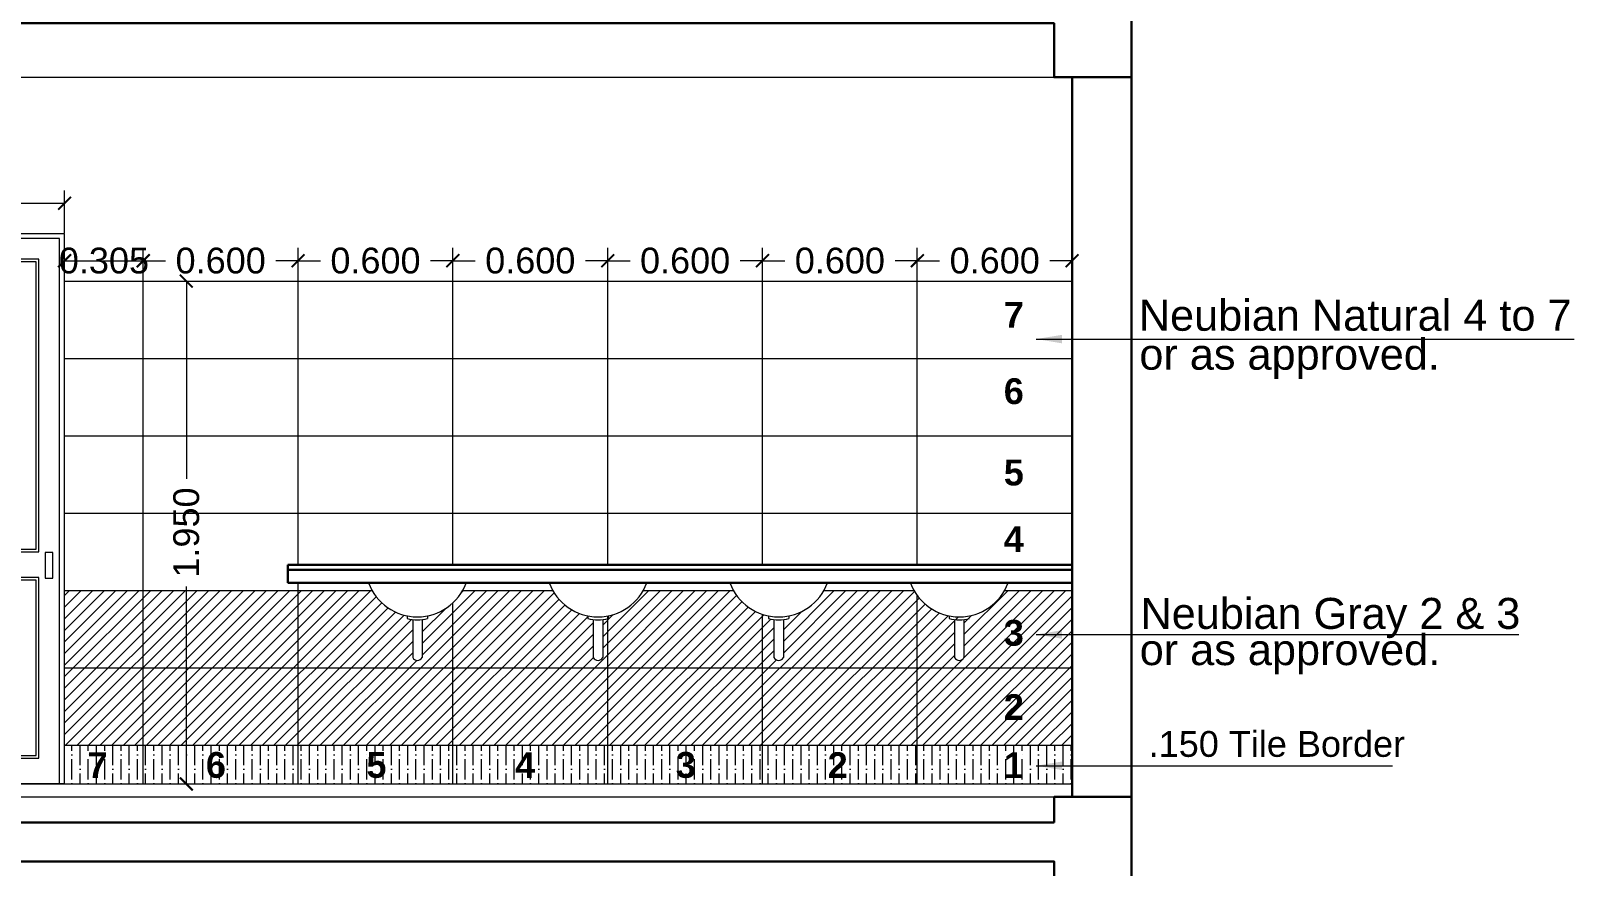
# Model space of a CAD drawing. Header units: millimetres. Extents: x 2733 to 5909, y 1038 to 2089.
# Drawn here: x 2781.6 to 2787.58, y 1044.79 to 1048.03 of the extents above; entities that cross this region are included whole.
import ezdxf

# ---------------------------------------------------------------- set-up
doc = ezdxf.new("R2010")
doc.units = ezdxf.units.MM
doc.header["$PDMODE"] = 35
doc.layers.get('0').update_dxf_attribs({"lineweight": 20})
doc.layers.get('Defpoints').update_dxf_attribs({"lineweight": 15})
for name, color, linetype, lineweight in [('beam', 43, 'Continuous', 20), ('DIM', 6, 'Continuous', 18), ('dim.1', 6, 'Continuous', 18), ('Door', 54, 'Continuous', 18), ('FLOOR FINISH', 10, 'Continuous', 15), ('Furniture', 13, 'Continuous', 13), ('Hatch', 43, 'Continuous', 13), ('rcc', 5, 'Continuous', 30), ('slab', 150, 'Continuous', 30), ('TEXT', 7, 'Continuous', 15), ('Text-1', 240, 'Continuous', 15), ('TILE HATCH-2', 123, 'Continuous', 9), ('Tiles', 91, 'Continuous', 9), ('Tiles-Text', 230, 'Continuous', 18), ('Wall', 7, 'Continuous', 30)]:
    doc.layers.add(name, color=color, linetype=linetype, lineweight=lineweight)
doc.styles.add('dim-stylus bt', font='arial.ttf')
doc.styles.add('L120', font='arial.ttf', dxfattribs={"height": 0.6})
doc.styles.add('Tabrej', font='arial.ttf')
doc.dimstyles.new('DIMEN', dxfattribs={"dimtxt": 0.3, "dimasz": 0.25, "dimexe": 0.18, "dimexo": 0.0625, "dimgap": 0.09, "dimtad": 0, "dimdec": 3, "dimzin": 0, "dimdsep": 46, "dimtxsty": 'Tabrej', "dimcen": 0, "dimclrd": 256, "dimclre": 256, "dimclrt": 7, "dimadec": 0, "dimazin": 0, "dimtfac": 1, "dimtdec": 3, "dimtofl": 0, "dimtmove": 0, "dimatfit": 1, "dimfxl": 0, "dimtolj": 1, "dimtzin": 0, "dimlwd": -1, "dimlwe": -1, "dimarcsym": 0})
doc.dimstyles.new('Tabrej', dxfattribs={"dimtxt": 4, "dimasz": 0.45, "dimexe": 0.18, "dimexo": 0.0625, "dimgap": 0.09, "dimtad": 0, "dimdec": 3, "dimzin": 0, "dimdsep": 46, "dimtxsty": 'Tabrej', "dimcen": 0, "dimclrd": 256, "dimclre": 256, "dimclrt": 7, "dimaunit": 1, "dimadec": 3, "dimazin": 0, "dimtfac": 1, "dimtdec": 3, "dimtofl": 0, "dimtmove": 0, "dimatfit": 3, "dimfxl": 0, "dimtolj": 1, "dimtzin": 0, "dimlwd": -1, "dimlwe": -1, "dimarcsym": 0})
pattern_1 = [(90, (-69.014512, 0), (-0.03175, 0.0555625), [0.079375, -0.015875, 0, -0.015875])]

# ---------------------------------------------------------------- blocks, each defined once
blk = doc.blocks.new('dg')
at = {"layer": 'Door', "ltscale": 0.05}
for p, q in [((2524.1037, -1385.8782), (2524.1037, -1383.7432)), ((2525.0037, -1383.7432), (2524.1037, -1383.7432)), ((2525.0037, -1383.7432), (2525.0037, -1385.8782))]:
    blk.add_line(p, q, dxfattribs=at)
at = {"layer": 'Door'}
blk.add_line((2524.1037, -1385.8782), (2525.0037, -1385.8782), dxfattribs=at)
at = {"layer": 'Door', "ltscale": 0.05}
blk.add_lwpolyline([(2524.1237, -1385.8782), (2524.1237, -1383.7632), (2524.9837, -1383.7632), (2524.9837, -1385.8782)], dxfattribs=at)
for points in [[(2524.2037, -1383.8432), (2524.9037, -1383.8432), (2524.9037, -1384.9782), (2524.2037, -1384.9782)], [(2524.2137, -1383.8532), (2524.8937, -1383.8532), (2524.8937, -1384.9682), (2524.2137, -1384.9682)], [(2524.1487, -1384.9804), (2524.1787, -1384.9804), (2524.1787, -1385.0804), (2524.1487, -1385.0804)], [(2524.2037, -1385.0782), (2524.9037, -1385.0782), (2524.9037, -1385.7782), (2524.2037, -1385.7782)], [(2524.2137, -1385.0882), (2524.8937, -1385.0882), (2524.8937, -1385.7682), (2524.2137, -1385.7682)]]:
    blk.add_lwpolyline(points, close=True, dxfattribs=at)
blk = doc.blocks.new('_ArchTick')
at = {"color": 0, "const_width": 0.15}
blk.add_lwpolyline([(-0.5, -0.5), (0.5, 0.5)], dxfattribs=at)
blk = doc.blocks.new('*D197')
at = {"layer": 'Defpoints', "color": 0, "lineweight": 15, "transparency": 16777216}
for p in [(2782.6311, 1047.1424), (2782.0311, 1047.0685), (2782.6311, 1047.0635)]:
    blk.add_point(p, dxfattribs=at)
at = {"layer": 'DIM', "transparency": 16777216}
for p, q in [((2782.0311, 1047.07), (2782.0311, 1047.1924)), ((2782.6311, 1047.065), (2782.6311, 1047.1924)), ((2782.0311, 1047.1424), (2782.1176, 1047.1424)), ((2782.6311, 1047.1424), (2782.5447, 1047.1424))]:
    blk.add_line(p, q, dxfattribs=at)
at = {"layer": 'DIM', "transparency": 16777216, "xscale": 0.05, "yscale": 0.05, "zscale": 0.05, "rotation": 180}
blk.add_blockref('_ArchTick', (2782.0311, 1047.1424), dxfattribs=at)
at = {"layer": 'DIM', "transparency": 16777216, "xscale": 0.05, "yscale": 0.05, "zscale": 0.05}
blk.add_blockref('_ArchTick', (2782.6311, 1047.1424), dxfattribs=at)
at = {"layer": 'DIM', "color": 7, "transparency": 16777216, "insert": (2782.3311, 1047.1424), "char_height": 0.1, "attachment_point": 5, "style": 'Tabrej'}
blk.add_mtext('\\A1;0.600', dxfattribs=at)
blk = doc.blocks.new('*D198')
at = {"layer": 'Defpoints', "color": 0, "lineweight": 15, "transparency": 16777216}
for p in [(2783.2311, 1047.1424), (2782.6311, 1047.0685), (2783.2311, 1047.0635)]:
    blk.add_point(p, dxfattribs=at)
at = {"layer": 'DIM', "transparency": 16777216}
for p, q in [((2782.6311, 1047.07), (2782.6311, 1047.1924)), ((2783.2311, 1047.065), (2783.2311, 1047.1924)), ((2782.6311, 1047.1424), (2782.7176, 1047.1424)), ((2783.2311, 1047.1424), (2783.1447, 1047.1424))]:
    blk.add_line(p, q, dxfattribs=at)
at = {"layer": 'DIM', "transparency": 16777216, "xscale": 0.05, "yscale": 0.05, "zscale": 0.05, "rotation": 180}
blk.add_blockref('_ArchTick', (2782.6311, 1047.1424), dxfattribs=at)
at = {"layer": 'DIM', "transparency": 16777216, "xscale": 0.05, "yscale": 0.05, "zscale": 0.05}
blk.add_blockref('_ArchTick', (2783.2311, 1047.1424), dxfattribs=at)
at = {"layer": 'DIM', "color": 7, "transparency": 16777216, "insert": (2782.9311, 1047.1424), "char_height": 0.1, "attachment_point": 5, "style": 'Tabrej'}
blk.add_mtext('\\A1;0.600', dxfattribs=at)
blk = doc.blocks.new('*D199')
at = {"layer": 'Defpoints', "color": 0, "lineweight": 15, "transparency": 16777216}
for p in [(2783.8311, 1047.1424), (2783.2311, 1047.0685), (2783.8311, 1047.0635)]:
    blk.add_point(p, dxfattribs=at)
at = {"layer": 'DIM', "transparency": 16777216}
for p, q in [((2783.2311, 1047.07), (2783.2311, 1047.1924)), ((2783.8311, 1047.065), (2783.8311, 1047.1924)), ((2783.2311, 1047.1424), (2783.3176, 1047.1424)), ((2783.8311, 1047.1424), (2783.7447, 1047.1424))]:
    blk.add_line(p, q, dxfattribs=at)
at = {"layer": 'DIM', "transparency": 16777216, "xscale": 0.05, "yscale": 0.05, "zscale": 0.05, "rotation": 180}
blk.add_blockref('_ArchTick', (2783.2311, 1047.1424), dxfattribs=at)
at = {"layer": 'DIM', "transparency": 16777216, "xscale": 0.05, "yscale": 0.05, "zscale": 0.05}
blk.add_blockref('_ArchTick', (2783.8311, 1047.1424), dxfattribs=at)
at = {"layer": 'DIM', "color": 7, "transparency": 16777216, "insert": (2783.5311, 1047.1424), "char_height": 0.1, "attachment_point": 5, "style": 'Tabrej'}
blk.add_mtext('\\A1;0.600', dxfattribs=at)
blk = doc.blocks.new('*D200')
at = {"layer": 'Defpoints', "color": 0, "lineweight": 15, "transparency": 16777216}
for p in [(2784.4311, 1047.1424), (2783.8311, 1047.0685), (2784.4311, 1047.0635)]:
    blk.add_point(p, dxfattribs=at)
at = {"layer": 'DIM', "transparency": 16777216}
for p, q in [((2783.8311, 1047.07), (2783.8311, 1047.1924)), ((2784.4311, 1047.065), (2784.4311, 1047.1924)), ((2783.8311, 1047.1424), (2783.9176, 1047.1424)), ((2784.4311, 1047.1424), (2784.3447, 1047.1424))]:
    blk.add_line(p, q, dxfattribs=at)
at = {"layer": 'DIM', "transparency": 16777216, "xscale": 0.05, "yscale": 0.05, "zscale": 0.05, "rotation": 180}
blk.add_blockref('_ArchTick', (2783.8311, 1047.1424), dxfattribs=at)
at = {"layer": 'DIM', "transparency": 16777216, "xscale": 0.05, "yscale": 0.05, "zscale": 0.05}
blk.add_blockref('_ArchTick', (2784.4311, 1047.1424), dxfattribs=at)
at = {"layer": 'DIM', "color": 7, "transparency": 16777216, "insert": (2784.1311, 1047.1424), "char_height": 0.1, "attachment_point": 5, "style": 'Tabrej'}
blk.add_mtext('\\A1;0.600', dxfattribs=at)
blk = doc.blocks.new('*D201')
at = {"layer": 'Defpoints', "color": 0, "lineweight": 15, "transparency": 16777216}
for p in [(2785.0311, 1047.1424), (2784.4311, 1047.0685), (2785.0311, 1047.0635)]:
    blk.add_point(p, dxfattribs=at)
at = {"layer": 'DIM', "transparency": 16777216}
for p, q in [((2784.4311, 1047.07), (2784.4311, 1047.1924)), ((2785.0311, 1047.065), (2785.0311, 1047.1924)), ((2784.4311, 1047.1424), (2784.5176, 1047.1424)), ((2785.0311, 1047.1424), (2784.9447, 1047.1424))]:
    blk.add_line(p, q, dxfattribs=at)
at = {"layer": 'DIM', "transparency": 16777216, "xscale": 0.05, "yscale": 0.05, "zscale": 0.05, "rotation": 180}
blk.add_blockref('_ArchTick', (2784.4311, 1047.1424), dxfattribs=at)
at = {"layer": 'DIM', "transparency": 16777216, "xscale": 0.05, "yscale": 0.05, "zscale": 0.05}
blk.add_blockref('_ArchTick', (2785.0311, 1047.1424), dxfattribs=at)
at = {"layer": 'DIM', "color": 7, "transparency": 16777216, "insert": (2784.7311, 1047.1424), "char_height": 0.1, "attachment_point": 5, "style": 'Tabrej'}
blk.add_mtext('\\A1;0.600', dxfattribs=at)
blk = doc.blocks.new('*D202')
at = {"layer": 'Defpoints', "color": 0, "lineweight": 15, "transparency": 16777216}
for p in [(2785.6311, 1047.1424), (2785.0311, 1047.0685), (2785.6311, 1047.0635)]:
    blk.add_point(p, dxfattribs=at)
at = {"layer": 'DIM', "transparency": 16777216}
for p, q in [((2785.0311, 1047.07), (2785.0311, 1047.1924)), ((2785.6311, 1047.065), (2785.6311, 1047.1924)), ((2785.0311, 1047.1424), (2785.1176, 1047.1424)), ((2785.6311, 1047.1424), (2785.5447, 1047.1424))]:
    blk.add_line(p, q, dxfattribs=at)
at = {"layer": 'DIM', "transparency": 16777216, "xscale": 0.05, "yscale": 0.05, "zscale": 0.05, "rotation": 180}
blk.add_blockref('_ArchTick', (2785.0311, 1047.1424), dxfattribs=at)
at = {"layer": 'DIM', "transparency": 16777216, "xscale": 0.05, "yscale": 0.05, "zscale": 0.05}
blk.add_blockref('_ArchTick', (2785.6311, 1047.1424), dxfattribs=at)
at = {"layer": 'DIM', "color": 7, "transparency": 16777216, "insert": (2785.3311, 1047.1424), "char_height": 0.1, "attachment_point": 5, "style": 'Tabrej'}
blk.add_mtext('\\A1;0.600', dxfattribs=at)
blk = doc.blocks.new('*D203')
at = {"layer": 'Defpoints', "color": 0, "lineweight": 15, "transparency": 16777216}
for p in [(2782.0311, 1047.1424), (2781.7262, 1047.0635), (2782.0311, 1047.0635)]:
    blk.add_point(p, dxfattribs=at)
at = {"layer": 'DIM', "transparency": 16777216}
for p, q in [((2781.7262, 1047.065), (2781.7262, 1047.1924)), ((2782.0311, 1047.065), (2782.0311, 1047.1924)), ((2781.7262, 1047.1424), (2782.0311, 1047.1424))]:
    blk.add_line(p, q, dxfattribs=at)
at = {"layer": 'DIM', "transparency": 16777216, "xscale": 0.05, "yscale": 0.05, "zscale": 0.05, "rotation": 180}
blk.add_blockref('_ArchTick', (2781.7262, 1047.1424), dxfattribs=at)
at = {"layer": 'DIM', "transparency": 16777216, "xscale": 0.05, "yscale": 0.05, "zscale": 0.05}
blk.add_blockref('_ArchTick', (2782.0311, 1047.1424), dxfattribs=at)
at = {"layer": 'DIM', "color": 7, "transparency": 16777216, "insert": (2781.8787, 1047.1424), "char_height": 0.1, "attachment_point": 5, "style": 'Tabrej'}
blk.add_mtext('\\A1;0.305', dxfattribs=at)
blk = doc.blocks.new('*D196')
at = {"layer": 'Defpoints', "color": 0, "lineweight": 15, "transparency": 16777216}
for p in [(2782.087, 1047.0635), (2782.1127, 1045.1135), (2782.198, 1045.1135)]:
    blk.add_point(p, dxfattribs=at)
at = {"layer": 'DIM', "transparency": 16777216}
for p, q in [((2782.0885, 1047.0635), (2782.248, 1047.0635)), ((2782.198, 1047.0635), (2782.198, 1046.2973)), ((2782.198, 1045.1135), (2782.198, 1045.8796)), ((2782.1142, 1045.1135), (2782.248, 1045.1135))]:
    blk.add_line(p, q, dxfattribs=at)
at = {"layer": 'DIM', "transparency": 16777216, "xscale": 0.05, "yscale": 0.05, "zscale": 0.05}
for p, rotation in [((2782.198, 1047.0635), 90), ((2782.198, 1045.1135), 270)]:
    blk.add_blockref('_ArchTick', p, dxfattribs=dict(at, rotation=rotation))
at = {"layer": 'DIM', "color": 7, "transparency": 16777216, "insert": (2782.198, 1046.0885), "char_height": 0.1, "attachment_point": 5, "rotation": 90, "style": 'Tabrej'}
blk.add_mtext('\\A1;1.950', dxfattribs=at)
blk = doc.blocks.new('*D225')
at = {"layer": 'Defpoints', "color": 0, "lineweight": 15, "transparency": 16777216}
for p in [(2781.7262, 1047.3649), (2780.8262, 1047.2485), (2781.7262, 1047.2485)]:
    blk.add_point(p, dxfattribs=at)
at = {"layer": 'DIM', "transparency": 16777216}
for p, q in [((2780.8262, 1047.25), (2780.8262, 1047.4149)), ((2781.7262, 1047.25), (2781.7262, 1047.4149)), ((2780.8262, 1047.3649), (2781.0627, 1047.3649)), ((2781.7262, 1047.3649), (2781.4898, 1047.3649))]:
    blk.add_line(p, q, dxfattribs=at)
at = {"layer": 'DIM', "transparency": 16777216, "xscale": 0.05, "yscale": 0.05, "zscale": 0.05, "rotation": 180}
blk.add_blockref('_ArchTick', (2780.8262, 1047.3649), dxfattribs=at)
at = {"layer": 'DIM', "transparency": 16777216, "xscale": 0.05, "yscale": 0.05, "zscale": 0.05}
blk.add_blockref('_ArchTick', (2781.7262, 1047.3649), dxfattribs=at)
at = {"layer": 'DIM', "color": 7, "transparency": 16777216, "insert": (2781.2762, 1047.3649), "char_height": 0.1, "attachment_point": 5, "style": 'Tabrej'}
blk.add_mtext('\\A1;0.900', dxfattribs=at)

msp = doc.modelspace()

# ---------------------------------------------------------------- hatches: boundary and pattern name
at = {"layer": 'Hatch', "lineweight": 15}
h = msp.add_hatch(dxfattribs=at)
h.set_pattern_fill('ANSI36', color=256, scale=0.01, angle=45, style=0)
h.set_pattern_definition(pattern_1)
h.paths.add_polyline_path([(2782.0311, 1045.2635), (2781.7262, 1045.2635), (2781.7262, 1045.1135), (2782.0311, 1045.1135)])
h.paths.add_polyline_path([(2780.8262, 1045.2635), (2780.5962, 1045.2635), (2780.5962, 1045.1135), (2780.8262, 1045.1135)])
h.paths.add_polyline_path([(2780.5962, 1045.2635), (2780.5312, 1045.2635), (2780.5312, 1045.1135), (2780.5962, 1045.1135)])
h.paths.add_polyline_path([(2781.7903, 1045.082), (2781.918, 1045.082), (2781.918, 1045.288), (2781.7903, 1045.288)], flags=9)
h.paths.add_polyline_path([(2780.6384, 1045.0826), (2780.7661, 1045.0826), (2780.7661, 1045.2887), (2780.6384, 1045.2887)], flags=9)
h = msp.add_hatch(dxfattribs=at)
h.set_pattern_fill('ANSI36', color=256, scale=0.01, angle=45, style=0)
h.set_pattern_definition(pattern_1)
h.paths.add_polyline_path([(2785.6311, 1045.2635), (2785.0311, 1045.2635), (2785.0311, 1045.1135), (2785.6311, 1045.1135)])
h.paths.add_polyline_path([(2785.0311, 1045.2635), (2784.4311, 1045.2635), (2784.4311, 1045.1135), (2785.0311, 1045.1135)])
h.paths.add_polyline_path([(2784.4311, 1045.2635), (2783.8311, 1045.2635), (2783.8311, 1045.1135), (2784.4311, 1045.1135)])
h.paths.add_polyline_path([(2783.8311, 1045.2635), (2783.2311, 1045.2635), (2783.2311, 1045.1135), (2783.8311, 1045.1135)])
h.paths.add_polyline_path([(2783.2311, 1045.2635), (2782.6311, 1045.2635), (2782.6311, 1045.1135), (2783.2311, 1045.1135)])
h.paths.add_polyline_path([(2782.6311, 1045.2635), (2782.0311, 1045.2635), (2782.0311, 1045.1135), (2782.6311, 1045.1135)])
h.paths.add_polyline_path([(2785.3471, 1045.0818), (2785.4748, 1045.0818), (2785.4748, 1045.2878), (2785.3471, 1045.2878)], flags=9)
h.paths.add_polyline_path([(2784.6604, 1045.0818), (2784.7881, 1045.0818), (2784.7881, 1045.2878), (2784.6604, 1045.2878)], flags=9)
h.paths.add_polyline_path([(2784.0703, 1045.0826), (2784.198, 1045.0826), (2784.198, 1045.2887), (2784.0703, 1045.2887)], flags=9)
h.paths.add_polyline_path([(2783.4479, 1045.0818), (2783.5756, 1045.0818), (2783.5756, 1045.2878), (2783.4479, 1045.2878)], flags=9)
h.paths.add_polyline_path([(2782.8701, 1045.0828), (2782.9978, 1045.0828), (2782.9978, 1045.2889), (2782.8701, 1045.2889)], flags=9)
h.paths.add_polyline_path([(2782.2482, 1045.0826), (2782.3759, 1045.0826), (2782.3759, 1045.2887), (2782.2482, 1045.2887)], flags=9)
at = {"layer": 'TILE HATCH-2'}
h = msp.add_hatch(dxfattribs=at)
h.set_pattern_fill('ANSI31', color=256, scale=0.01, style=0)
h.set_pattern_definition([(45, (-69.014512, 0), (-0.0224506403, 0.0224506403), [])])
h.paths.add_polyline_path([(2780.8262, 1045.8635), (2780.5962, 1045.8635), (2780.5962, 1045.5635), (2780.8262, 1045.5635)])
h.paths.add_polyline_path([(2780.8262, 1045.5635), (2780.5962, 1045.5635), (2780.5962, 1045.2635), (2780.8262, 1045.2635)])
h.paths.add_polyline_path([(2780.5962, 1045.5635), (2780.5312, 1045.5635), (2780.5312, 1045.2635), (2780.5962, 1045.2635)])
h.paths.add_polyline_path([(2780.5962, 1045.8635), (2780.5312, 1045.8635), (2780.5312, 1045.5635), (2780.5962, 1045.5635)])
h.paths.add_polyline_path([(2782.0311, 1045.8635), (2781.7262, 1045.8635), (2781.7262, 1045.5635), (2782.0311, 1045.5635)])
h.paths.add_polyline_path([(2782.0311, 1045.5635), (2781.7262, 1045.5635), (2781.7262, 1045.2635), (2782.0311, 1045.2635)])
h.paths.add_polyline_path([(2782.6311, 1045.5635), (2782.0311, 1045.5635), (2782.0311, 1045.2635), (2782.6311, 1045.2635)])
h.paths.add_polyline_path([(2782.6311, 1045.8635), (2782.0311, 1045.8635), (2782.0311, 1045.5635), (2782.6311, 1045.5635)])
h.paths.add_polyline_path([(2783.0753, 1045.7512, -0.030305), (2783.0537, 1045.7547), (2783.0537, 1045.7654, -0.217025), (2782.9181, 1045.8635), (2782.6311, 1045.8635), (2782.6311, 1045.5635), (2783.2311, 1045.5635), (2783.2311, 1045.8157, -0.138825), (2783.1333, 1045.7654), (2783.1333, 1045.7547, -0.030305), (2783.1117, 1045.7512), (2783.1117, 1045.6043, -0.659636), (2783.0753, 1045.6043)])
h.paths.add_polyline_path([(2783.2311, 1045.5635), (2782.6311, 1045.5635), (2782.6311, 1045.2635), (2783.2311, 1045.2635)])
h.paths.add_polyline_path([(2783.7754, 1045.7512, -0.030305), (2783.7538, 1045.7547), (2783.7538, 1045.7654, -0.217025), (2783.6182, 1045.8635), (2783.2689, 1045.8635, -0.075913), (2783.2311, 1045.8157), (2783.2311, 1045.5635), (2783.8311, 1045.5635), (2783.8311, 1045.7542, -0.027042), (2783.8118, 1045.7512), (2783.8118, 1045.6043, -0.659636), (2783.7754, 1045.6043)])
h.paths.add_polyline_path([(2783.8311, 1045.5635), (2783.2311, 1045.5635), (2783.2311, 1045.2635), (2783.8311, 1045.2635)])
h.paths.add_polyline_path([(2784.4311, 1045.5635), (2783.8311, 1045.5635), (2783.8311, 1045.2635), (2784.4311, 1045.2635)])
h.paths.add_polyline_path([(2784.4311, 1045.7714, -0.186614), (2784.3183, 1045.8635), (2783.969, 1045.8635, -0.217025), (2783.8334, 1045.7654), (2783.8334, 1045.7547), (2783.8327, 1045.5635), (2784.4311, 1045.5635)])
h.paths.add_polyline_path([(2785.0311, 1045.8439, -0.028907), (2785.0184, 1045.8635), (2784.6691, 1045.8635, -0.217025), (2784.5335, 1045.7654), (2784.5335, 1045.7547, -0.030305), (2784.5119, 1045.7512), (2784.5119, 1045.6043, -0.659636), (2784.4755, 1045.6043), (2784.4755, 1045.7512, -0.030305), (2784.4539, 1045.7547), (2784.4539, 1045.7654, -0.029227), (2784.4311, 1045.7714), (2784.4311, 1045.5635), (2785.0311, 1045.5635)])
h.paths.add_polyline_path([(2785.0311, 1045.5635), (2784.4311, 1045.5635), (2784.4311, 1045.2635), (2785.0311, 1045.2635)])
h.paths.add_polyline_path([(2785.6311, 1045.5635), (2785.0311, 1045.5635), (2785.0311, 1045.2635), (2785.6311, 1045.2635)])
h.paths.add_polyline_path([(2785.1756, 1045.7512, -0.030305), (2785.154, 1045.7547), (2785.154, 1045.7654, -0.186946), (2785.0311, 1045.8439), (2785.0311, 1045.5635), (2785.6311, 1045.5635), (2785.6311, 1045.8635), (2785.3693, 1045.8635, -0.323618), (2785.154, 1045.7654), (2785.154, 1045.7547, 0.080894), (2785.212, 1045.7512), (2785.212, 1045.6043, -0.659636), (2785.1756, 1045.6043)])
h.paths.add_polyline_path([(2785.343, 1045.3067), (2785.4707, 1045.3067), (2785.4707, 1045.5128), (2785.343, 1045.5128)], flags=24)
h.paths.add_polyline_path([(2785.3416, 1045.595), (2785.4693, 1045.595), (2785.4693, 1045.8011), (2785.3416, 1045.8011)], flags=24)

# ---------------------------------------------------------------- linework, layer by layer
at = {"layer": 'beam', "lineweight": 15}
msp.add_line((2780.6012, 1047.8535), (2785.5611, 1047.8535), dxfattribs=at)
at = {"layer": 'FLOOR FINISH', "lineweight": 15}
for p, q in [((2780.5312, 1045.1135), (2785.6311, 1045.1135)), ((2780.5962, 1045.0635), (2785.5611, 1045.0635))]:
    msp.add_line(p, q, dxfattribs=at)
at = {"layer": 'Furniture'}
for p, q in [((2783.0537, 1045.7654), (2783.0537, 1045.7547)), ((2783.0753, 1045.7512), (2783.0753, 1045.6043)), ((2783.1117, 1045.7512), (2783.1117, 1045.6043)), ((2783.1333, 1045.7654), (2783.1333, 1045.7547)), ((2783.7538, 1045.7654), (2783.7538, 1045.7547)), ((2783.7754, 1045.7512), (2783.7754, 1045.6043)), ((2783.8118, 1045.7512), (2783.8118, 1045.6043)), ((2783.8334, 1045.7654), (2783.8334, 1045.7547)), ((2784.4539, 1045.7654), (2784.4539, 1045.7547)), ((2784.4755, 1045.7512), (2784.4755, 1045.6043)), ((2784.5119, 1045.7512), (2784.5119, 1045.6043)), ((2784.5335, 1045.7654), (2784.5335, 1045.7547)), ((2785.154, 1045.7654), (2785.154, 1045.7547)), ((2785.1756, 1045.7512), (2785.1756, 1045.6043)), ((2785.212, 1045.7512), (2785.212, 1045.6043))]:
    msp.add_line(p, q, dxfattribs=at)
for centre, radius, start, end in [((2783.0935, 1045.9633), 0.2018, 200.24246, 339.75754), ((2783.7936, 1045.9633), 0.2018, 200.24246, 339.75754), ((2784.4937, 1045.9633), 0.2018, 200.24246, 339.75754), ((2785.1938, 1045.9633), 0.2018, 200.24246, 339.75754), ((2783.0935, 1045.9311), 0.1808, 257.27869, 282.72131), ((2783.7936, 1045.9311), 0.1808, 257.27869, 282.72131), ((2784.4937, 1045.9311), 0.1808, 257.27869, 282.72131), ((2785.1938, 1045.9311), 0.1808, 257.27869, 282.72131), ((2783.0935, 1045.6121), 0.0198, 203.17942, 336.82058), ((2783.7936, 1045.6121), 0.0198, 203.17942, 336.82058), ((2784.4937, 1045.6121), 0.0198, 203.17942, 336.82058), ((2785.1938, 1045.6121), 0.0198, 203.17942, 336.82058)]:
    msp.add_arc(centre, radius, start, end, dxfattribs=at)
at = {"layer": 'rcc'}
for points in [[(2785.5611, 1048.2135), (2785.5611, 1048.3135), (2785.8611, 1048.3135), (2785.8611, 1047.8535), (2785.5611, 1047.8535), (2785.5611, 1048.0635), (2780.6012, 1048.0635), (2780.6012, 1047.8535), (2780.3012, 1047.8535), (2780.3012, 1048.3135), (2780.6012, 1048.3135), (2780.6012, 1048.2135)], [(2785.5611, 1044.9635), (2785.5611, 1045.0635), (2785.8611, 1045.0635), (2785.8611, 1044.6035), (2785.5611, 1044.6035), (2785.5611, 1044.8135), (2780.6012, 1044.8135), (2780.6012, 1044.6035), (2780.3012, 1044.6035), (2780.3012, 1045.0635), (2780.6012, 1045.0635), (2780.6012, 1044.9635)]]:
    msp.add_lwpolyline(points, close=True, dxfattribs=at)
at = {"layer": 'slab'}
for p, q in [((2782.5915, 1045.9635), (2785.6311, 1045.9635)), ((2782.5915, 1045.9635), (2782.5915, 1045.8935)), ((2782.5915, 1045.9435), (2785.6311, 1045.9435)), ((2782.5915, 1045.8935), (2785.6311, 1045.8935))]:
    msp.add_line(p, q, dxfattribs=at)
at = {"layer": 'Tiles', "lineweight": 15}
for p, q in [((2781.7262, 1047.0635), (2785.6311, 1047.0635)), ((2782.0311, 1045.1135), (2782.0311, 1047.0635)), ((2782.6311, 1045.9635), (2782.6311, 1047.0635)), ((2783.2311, 1045.9635), (2783.2311, 1047.0635)), ((2783.8311, 1045.9635), (2783.8311, 1047.0635)), ((2784.4311, 1045.9635), (2784.4311, 1047.0635)), ((2785.0311, 1045.9635), (2785.0311, 1047.0635)), ((2781.7262, 1046.7635), (2785.6311, 1046.7635)), ((2781.7262, 1046.4635), (2785.6311, 1046.4635)), ((2781.7262, 1046.1635), (2785.6311, 1046.1635)), ((2781.7262, 1045.8635), (2782.9181, 1045.8635)), ((2782.6311, 1045.1135), (2782.6311, 1045.8935)), ((2783.2689, 1045.8635), (2783.6182, 1045.8635)), ((2783.969, 1045.8635), (2784.3183, 1045.8635)), ((2784.6691, 1045.8635), (2785.0184, 1045.8635)), ((2785.0311, 1045.1135), (2785.0311, 1045.8439)), ((2785.3693, 1045.8635), (2785.6311, 1045.8635)), ((2783.2311, 1045.1135), (2783.2311, 1045.8157)), ((2783.8311, 1045.1135), (2783.8311, 1045.765)), ((2784.4311, 1045.1135), (2784.4311, 1045.7714)), ((2781.7262, 1045.5635), (2785.6311, 1045.5635)), ((2781.7262, 1045.2635), (2785.6311, 1045.2635))]:
    msp.add_line(p, q, dxfattribs=at)
at = {"layer": 'Wall'}
msp.add_lwpolyline([(2785.6311, 1045.0635), (2785.8611, 1045.0635), (2785.8611, 1047.8535), (2785.6311, 1047.8535)], close=True, dxfattribs=at)

# ---------------------------------------------------------------- block references
at = {"layer": 'Door', "linetype": 'Continuous', "xscale": -1}
msp.add_blockref('dg', (5305.8299, 2430.9917), dxfattribs=at)

# ---------------------------------------------------------------- texts
at = {"layer": 'TEXT', "insert": (2786.9216, 1045.3187), "char_height": 0.1, "width": 1.137347, "attachment_point": 3, "style": 'L120'}
msp.add_mtext('{\\fArial|b0|i0|c0|p34; .150 Tile Border}', dxfattribs=at)
at = {"layer": 'Text-1', "linetype": 'Continuous', "style": 'dim-stylus bt'}
for s, p in [('        Neubian Natural 4 to 7', (2785.517, 1046.8709)), ('or as approved.', (2785.8917, 1046.7198)), ('     Neubian Gray 2 & 3', (2785.6632, 1045.7149)), ('or as approved.', (2785.8931, 1045.5744))]:
    msp.add_text(s, height=0.12, dxfattribs=at).set_placement(p)
at = {"layer": 'Tiles-Text', "char_height": 0.1, "width": 0.096954, "attachment_point": 5, "style": 'dim-stylus bt'}
for s, insert in [('{\\fArial|b1|i0|c0|p34;7}', (2785.4051, 1046.9329)), ('{\\fArial|b1|i0|c0|p34;6}', (2785.4051, 1046.6359)), ('{\\fArial|b1|i0|c0|p34;5}', (2785.4051, 1046.3204)), ('{\\fArial|b1|i0|c0|p34;4}', (2785.4051, 1046.063)), ('{\\fArial|b1|i0|c0|p34;3}', (2785.4051, 1045.699)), ('{\\fArial|b1|i0|c0|p34;2}', (2785.4051, 1045.4115)), ('{\\fArial|b1|i0|c0|p34;7}', (2781.854, 1045.1866)), ('{\\fArial|b1|i0|c0|p34;6}', (2782.3126, 1045.1866)), ('{\\fArial|b1|i0|c0|p34;5}', (2782.9349, 1045.1866)), ('{\\fArial|b1|i0|c0|p34;4}', (2783.5114, 1045.1866)), ('{\\fArial|b1|i0|c0|p34;3}', (2784.1338, 1045.1866)), ('{\\fArial|b1|i0|c0|p34;2}', (2784.7225, 1045.1866)), ('{\\fArial|b1|i0|c0|p34;1}', (2785.4051, 1045.1866))]:
    msp.add_mtext(s, dxfattribs=dict(at, insert=insert))

# ---------------------------------------------------------------- dimensions: what is measured, and where the dimension line sits
at = {"layer": 'DIM'}
for base, p1, p2, picture, middle in [((2781.7262, 1047.3649), (2780.8262, 1047.2485), (2781.7262, 1047.2485), '*D225', (2781.2762, 1047.3649)), ((2782.6311, 1047.1424), (2782.0311, 1047.0685), (2782.6311, 1047.0635), '*D197', (2782.3311, 1047.1424)), ((2783.2311, 1047.1424), (2782.6311, 1047.0685), (2783.2311, 1047.0635), '*D198', (2782.9311, 1047.1424)), ((2783.8311, 1047.1424), (2783.2311, 1047.0685), (2783.8311, 1047.0635), '*D199', (2783.5311, 1047.1424)), ((2784.4311, 1047.1424), (2783.8311, 1047.0685), (2784.4311, 1047.0635), '*D200', (2784.1311, 1047.1424)), ((2785.0311, 1047.1424), (2784.4311, 1047.0685), (2785.0311, 1047.0635), '*D201', (2784.7311, 1047.1424)), ((2785.6311, 1047.1424), (2785.0311, 1047.0685), (2785.6311, 1047.0635), '*D202', (2785.3311, 1047.1424))]:
    dim = msp.add_linear_dim(base=base, p1=p1, p2=p2, dimstyle='DIMEN', override={"dimscale": 0.5, "dimtxt": 0.2, "dimasz": 0.1, "dimexe": 0.1, "dimexo": 0.003, "dimblk1": 'ArchTick', "dimblk2": 'ArchTick', "dimsah": 1}, dxfattribs=at)
    dim.commit()
    dim.dimension.update_dxf_attribs({"geometry": picture, "text_midpoint": middle})
dim = msp.add_linear_dim(base=(2782.0311, 1047.1424), p1=(2781.7262, 1047.0635), p2=(2782.0311, 1047.0635), dimstyle='DIMEN', override={"dimscale": 0.5, "dimtxt": 0.2, "dimasz": 0.1, "dimexe": 0.1, "dimexo": 0.003, "dimblk1": 'ArchTick', "dimblk2": 'ArchTick', "dimsah": 1}, dxfattribs=at)
dim.commit()
dim.dimension.update_dxf_attribs({"geometry": '*D203', "text_midpoint": (2781.8787, 1047.1424), "dimtype": 160})
dim = msp.add_linear_dim(base=(2782.198, 1045.1135), p1=(2782.087, 1047.0635), p2=(2782.1127, 1045.1135), angle=90, dimstyle='DIMEN', override={"dimscale": 0.5, "dimtxt": 0.2, "dimasz": 0.1, "dimexe": 0.1, "dimexo": 0.003, "dimblk1": 'ArchTick', "dimblk2": 'ArchTick', "dimsah": 1}, dxfattribs=at)
dim.commit()
dim.dimension.update_dxf_attribs({"geometry": '*D196', "text_midpoint": (2782.198, 1046.0885)})

# ---------------------------------------------------------------- leaders
at = {"layer": 'dim.1', "ltscale": 0.02}
for points in [[(2785.4919, 1046.8386), (2787.5768, 1046.8386)], [(2785.4919, 1045.6932), (2787.3628, 1045.6932)], [(2785.4919, 1045.1842), (2786.8725, 1045.1842)]]:
    msp.add_leader(points, dimstyle='Tabrej', override={"dimasz": 0.1}, dxfattribs=at)

doc.saveas('drawing.dxf')
